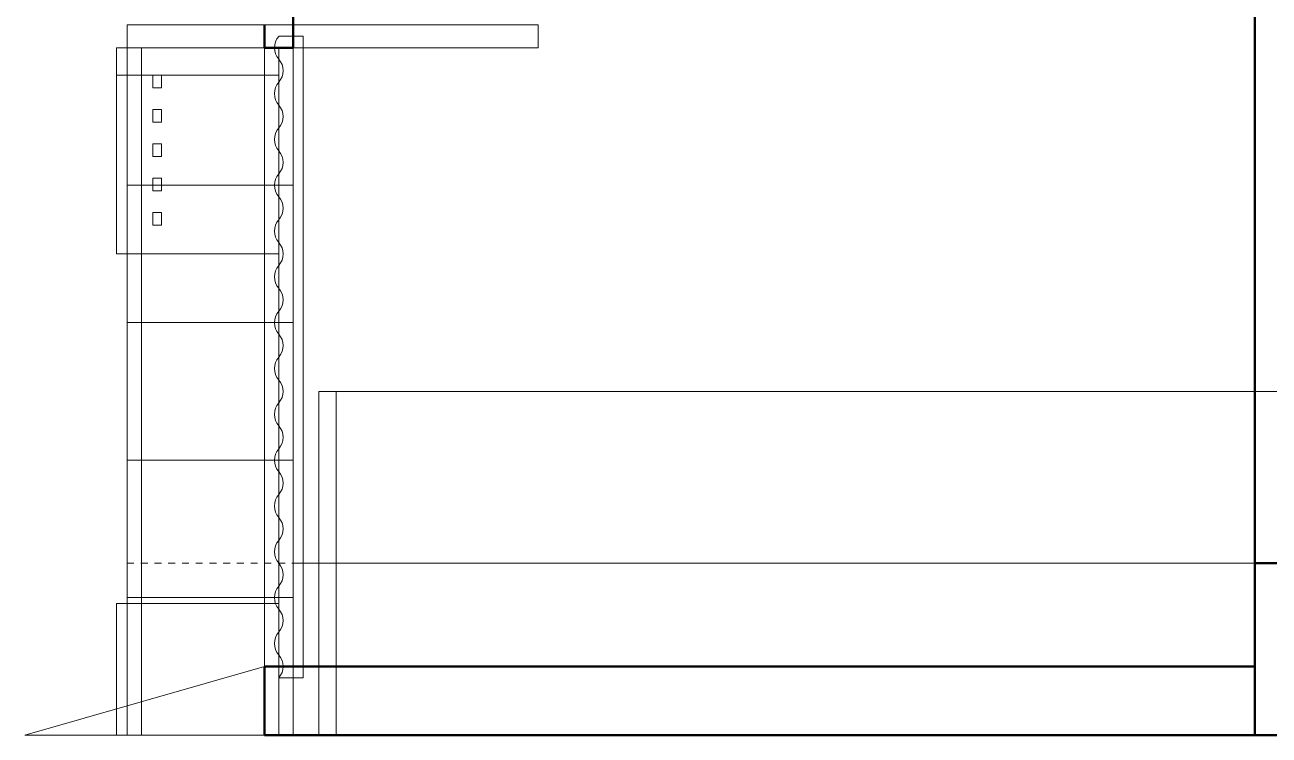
# Model space of a CAD drawing. Header units: feet. Extents: x -34 to 191, y -44 to 82.
# Drawn here: x 32.71 to 50.82, y 49.27 to 59.6 of the extents above; entities that cross this region are included whole.
import ezdxf

# ---------------------------------------------------------------- set-up
doc = ezdxf.new("R2010")
doc.units = ezdxf.units.FT
doc.header["$MEASUREMENT"] = 0
doc.linetypes.add('Grid Line 1_2_', pattern=[0.072917, 0.041667, -0.010417, 0.010417, -0.010417])
for name, color, linetype, lineweight in [('A-FLOR', 192, 'Continuous', 13), ('A-FLOR-LEVL', 51, 'Continuous', 9), ('A-WALL', 113, 'Continuous', 13), ('A-WALL-PATT', 111, 'Continuous', 13), ('I-WALL', 2, 'Continuous', 13), ('Q-CASE', 31, 'Continuous', 9)]:
    doc.layers.add(name, color=color, linetype=linetype, lineweight=lineweight)

# ---------------------------------------------------------------- blocks, each defined once
blk = doc.blocks.new('Casework 1 - Casework 1-203772-Section 1')
at = {"layer": 'Q-CASE', "lineweight": 20}
for p, q in [((-23.851, 10.167), (-24.205, 10.167)), ((-23.851, 0.833), (-23.851, 10.167)), ((-24.205, 0.833), (-23.851, 0.833))]:
    blk.add_line(p, q, dxfattribs=at)
at = {"layer": 'Q-CASE'}
for p, q in [((-24.205, 10.167), (-24.205, 10.167)), ((-23.851, 10.167), (-23.851, 10.167)), ((-24.205, 0.833), (-24.205, 0.833)), ((-23.851, 0.833), (-23.851, 0.833))]:
    blk.add_line(p, q, dxfattribs=at)
at = {"layer": 'Q-CASE', "lineweight": 20}
for centre, start, end in [((-24.017, 10), 138.4686, 221.5314), ((-24.393, 9.667), 318.4686, 41.5314), ((-24.017, 9.333), 138.4686, 221.5314), ((-24.393, 9), 318.4686, 41.5314), ((-24.017, 8.667), 138.4686, 221.5314), ((-24.393, 8.333), 318.4686, 41.5314), ((-24.017, 8), 138.4686, 221.5314), ((-24.393, 7.667), 318.4686, 41.5314), ((-24.017, 7.333), 138.4686, 221.5314), ((-24.393, 7), 318.4686, 41.5314), ((-24.017, 6.667), 138.4686, 221.5314), ((-24.393, 6.333), 318.4686, 41.5314), ((-24.017, 6), 138.4686, 221.5314), ((-24.393, 5.667), 318.4686, 41.5314), ((-24.017, 5.333), 138.4686, 221.5314), ((-24.393, 5), 318.4686, 41.5314), ((-24.017, 4.667), 138.4686, 221.5314), ((-24.393, 4.333), 318.4686, 41.5314), ((-24.017, 4), 138.4686, 221.5314), ((-24.393, 3.667), 318.4686, 41.5314), ((-24.017, 3.333), 138.4686, 221.5314), ((-24.393, 3), 318.4686, 41.5314), ((-24.017, 2.667), 138.4686, 221.5314), ((-24.393, 2.333), 318.4686, 41.5314), ((-24.017, 2), 138.4686, 221.5314), ((-24.393, 1.667), 318.4686, 41.5314), ((-24.017, 1.333), 138.4686, 221.5314), ((-24.393, 1), 318.4686, 41.5314)]:
    blk.add_arc(centre, 0.251, start, end, dxfattribs=at)
blk = doc.blocks.new('Casework 6 - Casework 6-205175-Section 1')
at = {"layer": 'Q-CASE', "lineweight": 20}
for p, q in [((-26.413, 10.333), (-26.413, 10)), ((-20.428, 10.333), (-26.413, 10.333)), ((-20.428, 10), (-20.428, 10.333)), ((-26.413, 10), (-20.428, 10))]:
    blk.add_line(p, q, dxfattribs=at)
at = {"layer": 'Q-CASE'}
for p, q in [((-26.413, 10.333), (-26.413, 10.333)), ((-20.428, 10.333), (-20.428, 10.333)), ((-26.413, 10), (-26.413, 10)), ((-20.428, 10), (-20.428, 10))]:
    blk.add_line(p, q, dxfattribs=at)
blk = doc.blocks.new('Casework 12 - Casework 12-233001-Section 1')
at = {"layer": 'Q-CASE', "lineweight": 20}
for p, q in [((-24.413, 1), (-27.901, 0)), ((-24.413, 0), (-24.413, 1)), ((-27.901, 0), (-24.413, 0))]:
    blk.add_line(p, q, dxfattribs=at)
at = {"layer": 'Q-CASE'}
for p, q in [((-24.413, 1), (-24.413, 1)), ((-27.901, 0), (-27.901, 0)), ((-24.413, 0), (-24.413, 0))]:
    blk.add_line(p, q, dxfattribs=at)
blk = doc.blocks.new('Casework 15 - Casework 15-234932-Section 1')
at = {"layer": 'Q-CASE', "lineweight": 20}
for p, q in [((-26.038, 9.602), (-26.038, 9.418)), ((-25.912, 9.602), (-26.038, 9.602)), ((-25.912, 9.418), (-25.912, 9.602)), ((-26.038, 9.418), (-25.912, 9.418)), ((-26.038, 9.102), (-26.038, 8.918)), ((-25.912, 9.102), (-26.038, 9.102)), ((-25.912, 8.918), (-25.912, 9.102)), ((-26.038, 8.918), (-25.912, 8.918)), ((-26.038, 8.602), (-26.038, 8.418)), ((-25.912, 8.602), (-26.038, 8.602)), ((-25.912, 8.418), (-25.912, 8.602)), ((-26.038, 8.418), (-25.912, 8.418)), ((-26.038, 8.102), (-26.038, 7.918)), ((-25.912, 8.102), (-26.038, 8.102)), ((-25.912, 7.918), (-25.912, 8.102)), ((-26.038, 7.918), (-25.912, 7.918)), ((-26.038, 7.602), (-26.038, 7.418)), ((-25.912, 7.602), (-26.038, 7.602)), ((-25.912, 7.418), (-25.912, 7.602)), ((-26.038, 7.418), (-25.912, 7.418))]:
    blk.add_line(p, q, dxfattribs=at)
at = {"layer": 'Q-CASE'}
for p, q in [((-26.038, 9.602), (-26.038, 9.602)), ((-25.912, 9.602), (-25.912, 9.602)), ((-26.038, 9.418), (-26.038, 9.418)), ((-25.912, 9.418), (-25.912, 9.418)), ((-26.038, 9.102), (-26.038, 9.102)), ((-25.912, 9.102), (-25.912, 9.102)), ((-26.038, 8.918), (-26.038, 8.918)), ((-25.912, 8.918), (-25.912, 8.918)), ((-26.038, 8.602), (-26.038, 8.602)), ((-25.912, 8.602), (-25.912, 8.602)), ((-26.038, 8.418), (-26.038, 8.418)), ((-25.912, 8.418), (-25.912, 8.418)), ((-26.038, 8.102), (-26.038, 8.102)), ((-25.912, 8.102), (-25.912, 8.102)), ((-26.038, 7.918), (-26.038, 7.918)), ((-25.912, 7.918), (-25.912, 7.918)), ((-26.038, 7.602), (-26.038, 7.602)), ((-25.912, 7.602), (-25.912, 7.602)), ((-26.038, 7.418), (-26.038, 7.418)), ((-25.912, 7.418), (-25.912, 7.418))]:
    blk.add_line(p, q, dxfattribs=at)
blk = doc.blocks.new('Casework 16 - Casework 16-235737-Section 1')
at = {"layer": 'Q-CASE', "lineweight": 20}
for p, q in [((-26.566, 10), (-26.566, 9.602)), ((-24.205, 10), (-26.566, 10)), ((-24.205, 9.602), (-24.205, 10)), ((-26.566, 9.602), (-24.205, 9.602))]:
    blk.add_line(p, q, dxfattribs=at)
at = {"layer": 'Q-CASE'}
for p, q in [((-26.566, 10), (-26.566, 10)), ((-24.205, 10), (-24.205, 10)), ((-26.566, 7), (-26.566, 9.602)), ((-26.566, 9.602), (-26.566, 9.602)), ((-24.205, 9.602), (-26.566, 9.602)), ((-24.205, 9.602), (-24.205, 9.602)), ((-24.205, 9.602), (-24.205, 7)), ((-26.566, 7), (-26.566, 7)), ((-24.205, 7), (-26.566, 7)), ((-24.205, 7), (-24.205, 7)), ((-26.566, 0), (-26.566, 1.917)), ((-26.566, 1.917), (-26.566, 1.917)), ((-24.205, 1.917), (-26.566, 1.917)), ((-24.205, 1.917), (-24.205, 1.917)), ((-24.205, 1.917), (-24.205, 0)), ((-26.566, 0), (-26.566, 0)), ((-24.205, 0), (-24.205, 0)), ((-24.205, 0), (-26.566, 0))]:
    blk.add_line(p, q, dxfattribs=at)

msp = doc.modelspace()

# ---------------------------------------------------------------- hatches: boundary and pattern name
at = {"layer": 'A-WALL-PATT', "lineweight": 9}
h = msp.add_hatch(dxfattribs=at)
h.set_pattern_fill('FP_1', color=256, style=0, pattern_type=2)
h.set_pattern_definition([(0, (36.4014, 49.2683), (0, 2), []), (90, (36.4014, 49.2683), (-2, 1e-16), [])])
h.paths.add_polyline_path([(36.60962979, 49.2683454), (34.19296313, 49.2683454), (34.19296313, 59.2683454), (36.19296313, 59.2683454), (36.60962979, 59.2683454), (36.60962979, 50.2683454)], flags=0)

# ---------------------------------------------------------------- linework, layer by layer
at = {"layer": 'A-FLOR', "lineweight": 50}
for p, q in [((93.81787266, 51.7683454), (50.60962979, 51.7683454)), ((50.60962979, 49.2683454), (50.60962979, 51.7683454)), ((50.60962979, 50.2683454), (36.19296313, 50.2683454)), ((36.19296313, 50.2683454), (36.19296313, 49.2683454)), ((36.19296313, 49.2683454), (93.81787266, 49.2683454))]:
    msp.add_line(p, q, dxfattribs=at)
at = {"layer": 'A-FLOR-LEVL', "linetype": 'Grid Line 1_2_'}
for p, q in [((34.19296313, 51.7683454), (117.49028218, 51.7683454)), ((32.70554868, 49.2683454), (117.49028218, 49.2683454))]:
    msp.add_line(p, q, dxfattribs=at)
at = {"layer": 'A-WALL'}
for p, q in [((34.19296313, 49.2683454), (34.19296313, 59.2683454)), ((34.19296313, 59.2683454), (36.19296313, 59.2683454)), ((36.60962979, 59.2683454), (36.60962979, 49.2683454)), ((36.19296313, 49.2683454), (34.19296313, 49.2683454))]:
    msp.add_line(p, q, dxfattribs=at)
at = {"layer": 'I-WALL', "lineweight": 50}
for p, q in [((50.60962979, 62.2683454), (50.60962979, 51.7683454)), ((36.60962979, 59.2683454), (36.60962979, 61.85167873)), ((36.19296313, 59.60167873), (36.19296313, 59.2683454)), ((36.19296313, 59.2683454), (36.60962979, 59.2683454))]:
    msp.add_line(p, q, dxfattribs=at)
at = {"layer": 'I-WALL'}
for p, q in [((36.19296313, 59.2683454), (36.19296313, 50.2683454)), ((36.98462979, 49.2683454), (36.98462979, 54.2683454)), ((98.18335705, 54.2683454), (36.98462979, 54.2683454)), ((37.23462979, 54.2683454), (37.23462979, 49.2683454)), ((36.60962979, 51.7683454), (50.60962979, 51.7683454))]:
    msp.add_line(p, q, dxfattribs=at)

# ---------------------------------------------------------------- block references
at = {"layer": 'Q-CASE'}
for name in ['Casework 6 - Casework 6-205175-Section 1', 'Casework 1 - Casework 1-203772-Section 1', 'Casework 16 - Casework 16-235737-Section 1', 'Casework 15 - Casework 15-234932-Section 1', 'Casework 12 - Casework 12-233001-Section 1']:
    msp.add_blockref(name, (60.60635933, 49.2683454), dxfattribs=at)

doc.saveas('drawing.dxf')
